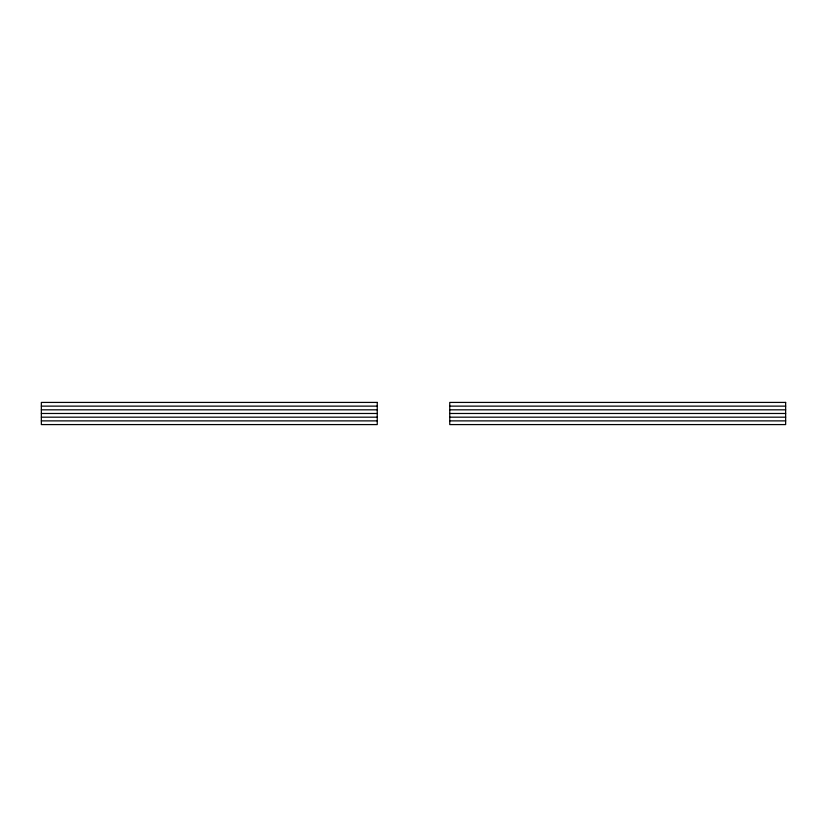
<?xml version="1.0" encoding="UTF-8"?>
<svg xmlns="http://www.w3.org/2000/svg" width="827" height="827" viewBox="0 0 827 827"><rect width="100%" height="100%" fill="white"/><g stroke="black" fill="none" stroke-linecap="round" stroke-linejoin="round"><path stroke-width="1.24" d="M41.35 406.129L377.246 406.129M449.754 406.129L785.65 406.129M41.35 409.82L377.246 409.82M449.754 409.82L785.65 409.82M41.35 413.479L377.246 413.479M449.754 413.479L785.65 413.479M41.35 417.18L377.246 417.18M449.754 417.18L785.65 417.18M41.35 420.881L377.246 420.881M449.754 420.881L785.65 420.881M377.246 402.418L41.35 402.429L41.35 424.582L377.246 424.582L377.246 402.418M785.65 402.418L449.754 402.429L449.754 424.582L785.65 424.582L785.65 402.418"/></g></svg>
